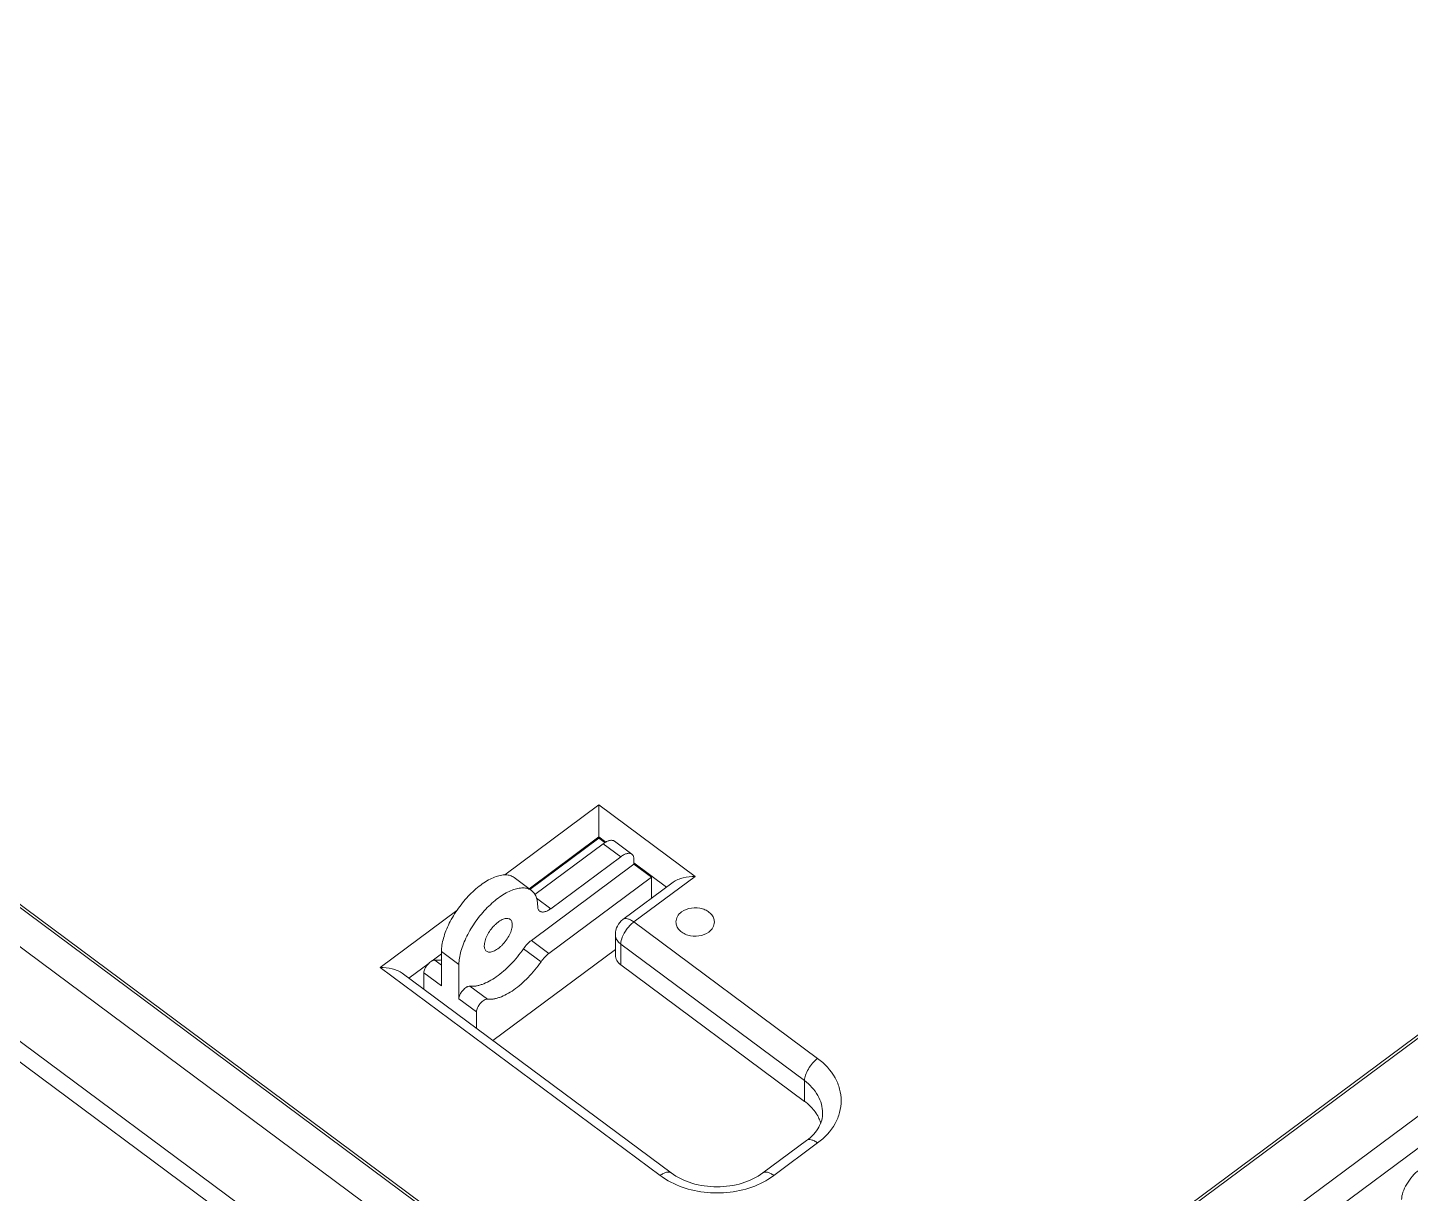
# Model space of a CAD drawing. Header units: millimetres. Extents: x 0 to 9253, y 0 to 2730.
# Drawn here: x 6248.9 to 6472.4, y 1179.6 to 1368.1 of the extents above; entities that cross this region are included whole.
import ezdxf

# ---------------------------------------------------------------- set-up
doc = ezdxf.new("R2010")
doc.units = ezdxf.units.MM
doc.layers.get('0').update_dxf_attribs({"lineweight": 13})

msp = doc.modelspace()

# ---------------------------------------------------------------- linework, layer by layer
at = {"color": 7, "linetype": 'Continuous'}
for p, q in [((6372.68, 1129.68), (6813.91, 1457.59)), ((6811.08, 1456.01), (6374.8, 1131.79)), ((6379.04, 1121.8), (6824.52, 1452.86)), ((6381.16, 1118.22), (6826.64, 1449.27)), ((6054.48, 1363), (6379.04, 1121.8)), ((6067.56, 1359.58), (6374.44, 1131.52)), ((6374.8, 1131.79), (6067.91, 1359.85)), ((6046.7, 1353.49), (6369.85, 1113.35)), ((6324.95, 1143.37), (6091.6, 1316.78)), ((6325.99, 1231.09), (6341.21, 1242.4)), ((6341.21, 1242.4), (6356.77, 1230.84)), ((6341.21, 1237.01), (6341.21, 1242.4)), ((6341.21, 1237.24), (6329.92, 1228.85)), ((6341.21, 1237.01), (6330.07, 1228.74)), ((6341.92, 1236.14), (6330.87, 1227.93)), ((6342.33, 1236.41), (6341.21, 1237.24)), ((6341.21, 1237.01), (6342.16, 1236.31)), ((6344.74, 1234.04), (6341.92, 1236.14)), ((6343.71, 1236.54), (6346.53, 1234.44)), ((6344.74, 1234.04), (6333.43, 1225.63)), ((6346.87, 1232.81), (6330.3, 1220.49)), ((6346.87, 1233.61), (6346.87, 1232.81)), ((6352.13, 1229.13), (6346.87, 1233.04)), ((6349.69, 1230.71), (6346.87, 1232.81)), ((6330.31, 1228.56), (6327.49, 1230.66)), ((6333.12, 1218.39), (6349.69, 1230.71)), ((6353.19, 1229.91), (6345.08, 1223.88)), ((6356.77, 1230.84), (6346.87, 1223.48)), ((6349.69, 1227.32), (6349.69, 1230.71)), ((6331.13, 1227.35), (6333.43, 1225.63)), ((6305.85, 1216.13), (6318.24, 1225.33)), ((6346.87, 1223.48), (6376.56, 1201.41)), ((6330.3, 1220.49), (6333.12, 1218.39)), ((6343.87, 1218.13), (6343.87, 1221.48)), ((6315.75, 1218.32), (6314.23, 1217.19)), ((6318.58, 1216.61), (6315.75, 1218.71)), ((6315.75, 1213.14), (6315.75, 1218.71)), ((6343.87, 1219.05), (6324.05, 1204.33)), ((6331.86, 1217.06), (6329.03, 1219.16)), ((6374.44, 1197.83), (6344.74, 1219.9)), ((6344.74, 1219.9), (6344.74, 1216.55)), ((6351.11, 1182.5), (6305.85, 1216.13)), ((6313.75, 1216.83), (6310.49, 1214.41)), ((6314.7, 1217.31), (6315.75, 1216.52)), ((6318.58, 1216.61), (6318.58, 1211.04)), ((6344.74, 1216.55), (6374.44, 1194.48)), ((6352.9, 1182.9), (6309.43, 1215.2)), ((6315.75, 1213.14), (6312.92, 1215.24)), ((6312.92, 1212.6), (6312.92, 1215.24)), ((6323.18, 1211), (6320.35, 1213.1)), ((6321.41, 1208.94), (6318.58, 1211.04)), ((6321.41, 1206.3), (6321.41, 1208.94)), ((6374.44, 1194.48), (6374.44, 1197.83)), ((6374.77, 1188.15), (6367.7, 1182.9)), ((6376.56, 1187.75), (6369.49, 1182.5))]:
    msp.add_line(p, q, dxfattribs=at)
msp.add_lwpolyline([(6341.21, 1242.4), (6341.21, 1241.76), (6341.21, 1241.16), (6341.21, 1240.64), (6341.21, 1240.14), (6341.21, 1239.58), (6341.21, 1239), (6341.21, 1238.44), (6341.21, 1237.94), (6341.2, 1237.54), (6341.21, 1237.24)], dxfattribs=at)
for centre, radius, start, end in [((6346.87, 1221.48), 3, 126.6177, 180), ((6350.71, 1218.63), 6.2, 137.2105, 144.0263), ((6371.35, 1189.1), 6.04, 18.112, 23.5879)]:
    msp.add_arc(centre, radius, start, end, dxfattribs=at)
for points, knots in [([(6343.71, 1236.54), (6343.66, 1236.58), (6343.55, 1236.64), (6343.36, 1236.69), (6343.15, 1236.69), (6342.93, 1236.66), (6342.69, 1236.59), (6342.34, 1236.43), (6342.08, 1236.27), (6341.92, 1236.14)], [0, 0, 0, 0, 0.091985, 0.188735, 0.294106, 0.410639, 0.539589, 0.681283, 1, 1, 1, 1]), ([(6344.74, 1234.04), (6344.91, 1234.17), (6345.16, 1234.33), (6345.51, 1234.48), (6345.76, 1234.56), (6345.98, 1234.59), (6346.19, 1234.59), (6346.38, 1234.54), (6346.49, 1234.48), (6346.53, 1234.44)], [0, 0, 0, 0, 0.318717, 0.460411, 0.589361, 0.705894, 0.811265, 0.908015, 1, 1, 1, 1]), ([(6346.53, 1234.44), (6346.59, 1234.4), (6346.69, 1234.3), (6346.79, 1234.11), (6346.85, 1233.87), (6346.87, 1233.7), (6346.87, 1233.61)], [0, 0, 0, 0, 0.218788, 0.451834, 0.710267, 1, 1, 1, 1]), ([(6327.49, 1230.66), (6327.39, 1230.73), (6327.2, 1230.85), (6326.87, 1230.99), (6326.51, 1231.07), (6326.12, 1231.1), (6325.71, 1231.09), (6325.11, 1231), (6324.31, 1230.75), (6323.33, 1230.28), (6322.32, 1229.64), (6321.31, 1228.84), (6320.31, 1227.9), (6319.36, 1226.85), (6318.48, 1225.71), (6317.69, 1224.52), (6317.02, 1223.3), (6316.47, 1222.08), (6316.07, 1220.9), (6315.82, 1219.78), (6315.75, 1219.05), (6315.75, 1218.71)], [0, 0, 0, 0, 0.018366, 0.037136, 0.056677, 0.077299, 0.099238, 0.122663, 0.174271, 0.23239, 0.296587, 0.365996, 0.439449, 0.515573, 0.592874, 0.669806, 0.744837, 0.816522, 0.883577, 0.944964, 1, 1, 1, 1]), ([(6356.77, 1230.84), (6356.12, 1230.84), (6355.15, 1230.74), (6353.95, 1230.37), (6353.42, 1230.08), (6353.19, 1229.91)], [0, 0, 0, 0, 0.519973, 0.768555, 1, 1, 1, 1]), ([(6318.58, 1216.61), (6318.58, 1216.95), (6318.65, 1217.68), (6318.9, 1218.79), (6319.3, 1219.98), (6319.85, 1221.19), (6320.52, 1222.42), (6321.31, 1223.61), (6322.19, 1224.75), (6323.14, 1225.8), (6324.14, 1226.73), (6325.15, 1227.53), (6326.16, 1228.18), (6327.14, 1228.65), (6327.94, 1228.89), (6328.54, 1228.98), (6328.95, 1229), (6329.34, 1228.97), (6329.7, 1228.88), (6330.02, 1228.75), (6330.22, 1228.63), (6330.31, 1228.56)], [0, 0, 0, 0, 0.055035, 0.116421, 0.183476, 0.255162, 0.330195, 0.407128, 0.48443, 0.560555, 0.634008, 0.703417, 0.767614, 0.825732, 0.877339, 0.900763, 0.922702, 0.943324, 0.962865, 0.981634, 1, 1, 1, 1]), ([(6330.31, 1228.56), (6330.39, 1228.5), (6330.55, 1228.37), (6330.82, 1228.05), (6331.09, 1227.55), (6331.27, 1226.84), (6331.31, 1226.33), (6331.31, 1226.07)], [0, 0, 0, 0, 0.108702, 0.21927, 0.452188, 0.710327, 1, 1, 1, 1]), ([(6331.31, 1226.07), (6331.31, 1225.98), (6331.32, 1225.81), (6331.38, 1225.57), (6331.49, 1225.38), (6331.59, 1225.27), (6331.64, 1225.23)], [0, 0, 0, 0, 0.289733, 0.548166, 0.781212, 1, 1, 1, 1]), ([(6331.64, 1225.23), (6331.69, 1225.2), (6331.8, 1225.14), (6331.99, 1225.09), (6332.19, 1225.09), (6332.42, 1225.12), (6332.66, 1225.19), (6333.01, 1225.35), (6333.26, 1225.51), (6333.43, 1225.63)], [0, 0, 0, 0, 0.091985, 0.188735, 0.294106, 0.410639, 0.539589, 0.681283, 1, 1, 1, 1]), ([(6354.57, 1225.11), (6354.3, 1224.91), (6353.85, 1224.43), (6353.67, 1223.79), (6353.67, 1223.48)], [0, 0, 0, 0, 0.524128, 1, 1, 1, 1]), ([(6359.87, 1223.48), (6359.87, 1223.71), (6359.77, 1224.18), (6359.36, 1224.81), (6358.73, 1225.31), (6357.67, 1225.77), (6356.18, 1225.87), (6355.03, 1225.45), (6354.57, 1225.11)], [0, 0, 0, 0, 0.104031, 0.214548, 0.335073, 0.465394, 0.739348, 1, 1, 1, 1]), ([(6326.85, 1223.9), (6326.79, 1223.95), (6326.63, 1224.03), (6326.36, 1224.07), (6326.06, 1224.04), (6325.73, 1223.94), (6325.38, 1223.77), (6325.02, 1223.54), (6324.66, 1223.26), (6324.18, 1222.8), (6323.64, 1222.16), (6323.2, 1221.44), (6322.94, 1220.85), (6322.8, 1220.43), (6322.71, 1220.03), (6322.68, 1219.78), (6322.68, 1219.65)], [0, 0, 0, 0, 0.037027, 0.077108, 0.122425, 0.174061, 0.232211, 0.296442, 0.365887, 0.439379, 0.592771, 0.744696, 0.816423, 0.883508, 0.944943, 1, 1, 1, 1]), ([(6323.04, 1218.77), (6323.1, 1218.72), (6323.26, 1218.64), (6323.53, 1218.6), (6323.84, 1218.63), (6324.16, 1218.74), (6324.51, 1218.9), (6324.87, 1219.13), (6325.23, 1219.42), (6325.71, 1219.87), (6326.25, 1220.52), (6326.69, 1221.23), (6326.95, 1221.82), (6327.1, 1222.24), (6327.19, 1222.64), (6327.21, 1222.9), (6327.21, 1223.02)], [0, 0, 0, 0, 0.037027, 0.077108, 0.122425, 0.174061, 0.232211, 0.296442, 0.365887, 0.439379, 0.592771, 0.744696, 0.816423, 0.883508, 0.944943, 1, 1, 1, 1]), ([(6327.21, 1223.02), (6327.21, 1223.11), (6327.2, 1223.29), (6327.13, 1223.55), (6327.02, 1223.75), (6326.91, 1223.86), (6326.85, 1223.9)], [0, 0, 0, 0, 0.289769, 0.548155, 0.781197, 1, 1, 1, 1]), ([(6345.08, 1223.88), (6345.17, 1223.96), (6345.44, 1224.05), (6345.88, 1224.01), (6346.38, 1223.81), (6346.7, 1223.61), (6346.87, 1223.48)], [0, 0, 0, 0, 0.187712, 0.409297, 0.680789, 1, 1, 1, 1]), ([(6346.87, 1223.48), (6346.8, 1223.44), (6346.55, 1223.24), (6346.32, 1223.02), (6346.16, 1222.84)], [0, 0, 0, 0, 0.238583, 1, 1, 1, 1]), ([(6353.67, 1223.48), (6353.67, 1223.26), (6353.76, 1222.78), (6354.17, 1222.16), (6354.8, 1221.66), (6355.86, 1221.2), (6357.35, 1221.09), (6358.5, 1221.51), (6358.96, 1221.85)], [0, 0, 0, 0, 0.104031, 0.214548, 0.335073, 0.465394, 0.739348, 1, 1, 1, 1]), ([(6358.96, 1221.85), (6359.23, 1222.05), (6359.68, 1222.53), (6359.87, 1223.18), (6359.87, 1223.48)], [0, 0, 0, 0, 0.524128, 1, 1, 1, 1]), ([(6330.3, 1220.49), (6330.06, 1220.32), (6329.6, 1219.9), (6329.21, 1219.42), (6329.03, 1219.16)], [0, 0, 0, 0, 0.484519, 1, 1, 1, 1]), ([(6344.37, 1220.24), (6344.22, 1220.41), (6343.96, 1220.8), (6343.87, 1221.26), (6343.87, 1221.48)], [0, 0, 0, 0, 0.515587, 1, 1, 1, 1]), ([(6345.69, 1222.27), (6345.41, 1221.89), (6344.98, 1221.14), (6344.74, 1220.29), (6344.74, 1219.9)], [0, 0, 0, 0, 0.549901, 1, 1, 1, 1]), ([(6329.03, 1219.16), (6328.72, 1218.7), (6328.05, 1217.82), (6326.97, 1216.61), (6325.83, 1215.53), (6324.67, 1214.61), (6323.51, 1213.89), (6322.55, 1213.45), (6321.81, 1213.23), (6321.16, 1213.09), (6320.66, 1213.07), (6320.35, 1213.1)], [0, 0, 0, 0, 0.151319, 0.30062, 0.44458, 0.580129, 0.704691, 0.816418, 0.867221, 0.914652, 1, 1, 1, 1]), ([(6322.68, 1219.65), (6322.68, 1219.56), (6322.7, 1219.38), (6322.76, 1219.13), (6322.87, 1218.92), (6322.98, 1218.81), (6323.04, 1218.77)], [0, 0, 0, 0, 0.289769, 0.548155, 0.781197, 1, 1, 1, 1]), ([(6331.86, 1217.06), (6332.04, 1217.32), (6332.43, 1217.8), (6332.89, 1218.21), (6333.12, 1218.39)], [0, 0, 0, 0, 0.515481, 1, 1, 1, 1]), ([(6344.74, 1219.9), (6344.71, 1219.93), (6344.58, 1220.03), (6344.46, 1220.14), (6344.37, 1220.24)], [0, 0, 0, 0, 0.254897, 1, 1, 1, 1]), ([(6305.85, 1216.13), (6306.5, 1216.13), (6307.47, 1216.03), (6308.66, 1215.65), (6309.2, 1215.37), (6309.43, 1215.2)], [0, 0, 0, 0, 0.519992, 0.768579, 1, 1, 1, 1]), ([(6314.7, 1217.31), (6314.61, 1217.32), (6314.47, 1217.29), (6314.29, 1217.23), (6314.09, 1217.12), (6313.83, 1216.92), (6313.54, 1216.63), (6313.29, 1216.29), (6313.09, 1215.93), (6312.96, 1215.58), (6312.92, 1215.35), (6312.92, 1215.24)], [0, 0, 0, 0, 0.087361, 0.13939, 0.196911, 0.32627, 0.469171, 0.616916, 0.760105, 0.88998, 1, 1, 1, 1]), ([(6315.75, 1217.35), (6315.66, 1217.33), (6315.31, 1217.28), (6314.95, 1217.28), (6314.7, 1217.31)], [0, 0, 0, 0, 0.265014, 1, 1, 1, 1]), ([(6323.18, 1211), (6323.49, 1210.97), (6323.98, 1210.99), (6324.64, 1211.12), (6325.38, 1211.35), (6326.34, 1211.79), (6327.49, 1212.51), (6328.66, 1213.42), (6329.8, 1214.51), (6330.88, 1215.72), (6331.55, 1216.6), (6331.86, 1217.06)], [0, 0, 0, 0, 0.085348, 0.132779, 0.183582, 0.295309, 0.419871, 0.55542, 0.69938, 0.848681, 1, 1, 1, 1]), ([(6343.87, 1218.13), (6343.87, 1217.84), (6344.04, 1217.21), (6344.48, 1216.75), (6344.74, 1216.55)], [0, 0, 0, 0, 0.475858, 1, 1, 1, 1]), ([(6320.35, 1213.1), (6320.27, 1213.11), (6320.13, 1213.09), (6319.95, 1213.02), (6319.75, 1212.91), (6319.49, 1212.72), (6319.2, 1212.43), (6318.95, 1212.09), (6318.75, 1211.73), (6318.62, 1211.38), (6318.58, 1211.15), (6318.58, 1211.04)], [0, 0, 0, 0, 0.087361, 0.13939, 0.196911, 0.32627, 0.469171, 0.616916, 0.760105, 0.88998, 1, 1, 1, 1]), ([(6321.41, 1208.94), (6321.41, 1209.05), (6321.45, 1209.28), (6321.58, 1209.63), (6321.78, 1209.99), (6322.03, 1210.33), (6322.32, 1210.62), (6322.57, 1210.81), (6322.78, 1210.92), (6322.96, 1210.99), (6323.1, 1211.01), (6323.18, 1211)], [0, 0, 0, 0, 0.11002, 0.239895, 0.383084, 0.530829, 0.67373, 0.803089, 0.86061, 0.912639, 1, 1, 1, 1]), ([(6374.44, 1197.83), (6374.44, 1198.13), (6374.59, 1198.79), (6375.05, 1199.75), (6375.71, 1200.66), (6376.27, 1201.19), (6376.56, 1201.41)], [0, 0, 0, 0, 0.211086, 0.466956, 0.740605, 1, 1, 1, 1]), ([(6376.56, 1187.75), (6377.69, 1188.59), (6379.16, 1190.15), (6380.2, 1192.66), (6380.46, 1194.58), (6380.2, 1196.51), (6379.16, 1199.02), (6377.69, 1200.58), (6376.56, 1201.41)], [0, 0, 0, 0, 0.261049, 0.382251, 0.5, 0.617748, 0.738951, 1, 1, 1, 1]), ([(6377.37, 1192.57), (6377.37, 1193.06), (6377.24, 1194.06), (6376.44, 1195.99), (6375.31, 1197.18), (6374.44, 1197.83)], [0, 0, 0, 0, 0.2355, 0.477908, 1, 1, 1, 1]), ([(6374.44, 1194.48), (6374.63, 1194.35), (6375.31, 1193.8), (6375.92, 1193.14), (6376.29, 1192.6)], [0, 0, 0, 0, 0.258669, 1, 1, 1, 1]), ([(6374.77, 1188.15), (6375.2, 1188.46), (6375.94, 1189.12), (6376.77, 1190.25), (6377.26, 1191.41), (6377.37, 1192.2), (6377.37, 1192.57)], [0, 0, 0, 0, 0.296094, 0.55715, 0.788423, 1, 1, 1, 1]), ([(6376.29, 1192.6), (6376.34, 1192.51), (6376.57, 1192.17), (6376.76, 1191.8), (6376.88, 1191.52)], [0, 0, 0, 0, 0.254113, 1, 1, 1, 1]), ([(6376.56, 1187.75), (6376.4, 1187.87), (6376.07, 1188.08), (6375.58, 1188.28), (6375.13, 1188.32), (6374.87, 1188.22), (6374.77, 1188.15)], [0, 0, 0, 0, 0.319211, 0.590703, 0.812288, 1, 1, 1, 1]), ([(6351.11, 1182.5), (6351.27, 1182.62), (6351.6, 1182.83), (6352.09, 1183.02), (6352.54, 1183.06), (6352.8, 1182.97), (6352.9, 1182.9)], [0, 0, 0, 0, 0.319211, 0.590703, 0.812288, 1, 1, 1, 1]), ([(6351.11, 1182.5), (6351.21, 1182.42), (6351.63, 1182.12), (6352.07, 1181.85), (6352.4, 1181.65)], [0, 0, 0, 0, 0.246272, 1, 1, 1, 1]), ([(6352.9, 1182.9), (6353.89, 1182.16), (6356.31, 1181.02), (6360.3, 1180.47), (6364.29, 1181.02), (6366.71, 1182.16), (6367.7, 1182.9)], [0, 0, 0, 0, 0.237133, 0.499993, 0.762858, 1, 1, 1, 1]), ([(6367.7, 1182.9), (6367.8, 1182.97), (6368.06, 1183.06), (6368.51, 1183.02), (6369, 1182.83), (6369.33, 1182.62), (6369.49, 1182.5)], [0, 0, 0, 0, 0.187712, 0.409297, 0.680789, 1, 1, 1, 1]), ([(6368.2, 1181.65), (6368.31, 1181.72), (6368.76, 1181.98), (6369.18, 1182.27), (6369.49, 1182.5)], [0, 0, 0, 0, 0.253749, 1, 1, 1, 1]), ([(6473.79, 1183.38), (6473.4, 1183.08), (6472.66, 1182.38), (6471.77, 1181.16), (6471.16, 1179.88), (6470.96, 1179), (6470.96, 1178.6)], [0, 0, 0, 0, 0.259432, 0.533038, 0.788883, 1, 1, 1, 1]), ([(6352.4, 1181.65), (6353.57, 1180.99), (6356.16, 1179.99), (6360.3, 1179.5), (6364.45, 1179.99), (6367.04, 1180.99), (6368.2, 1181.65)], [0, 0, 0, 0, 0.24428, 0.5, 0.755719, 1, 1, 1, 1])]:
    msp.add_open_spline(points, degree=3, knots=knots, dxfattribs=at)

doc.saveas('drawing.dxf')
